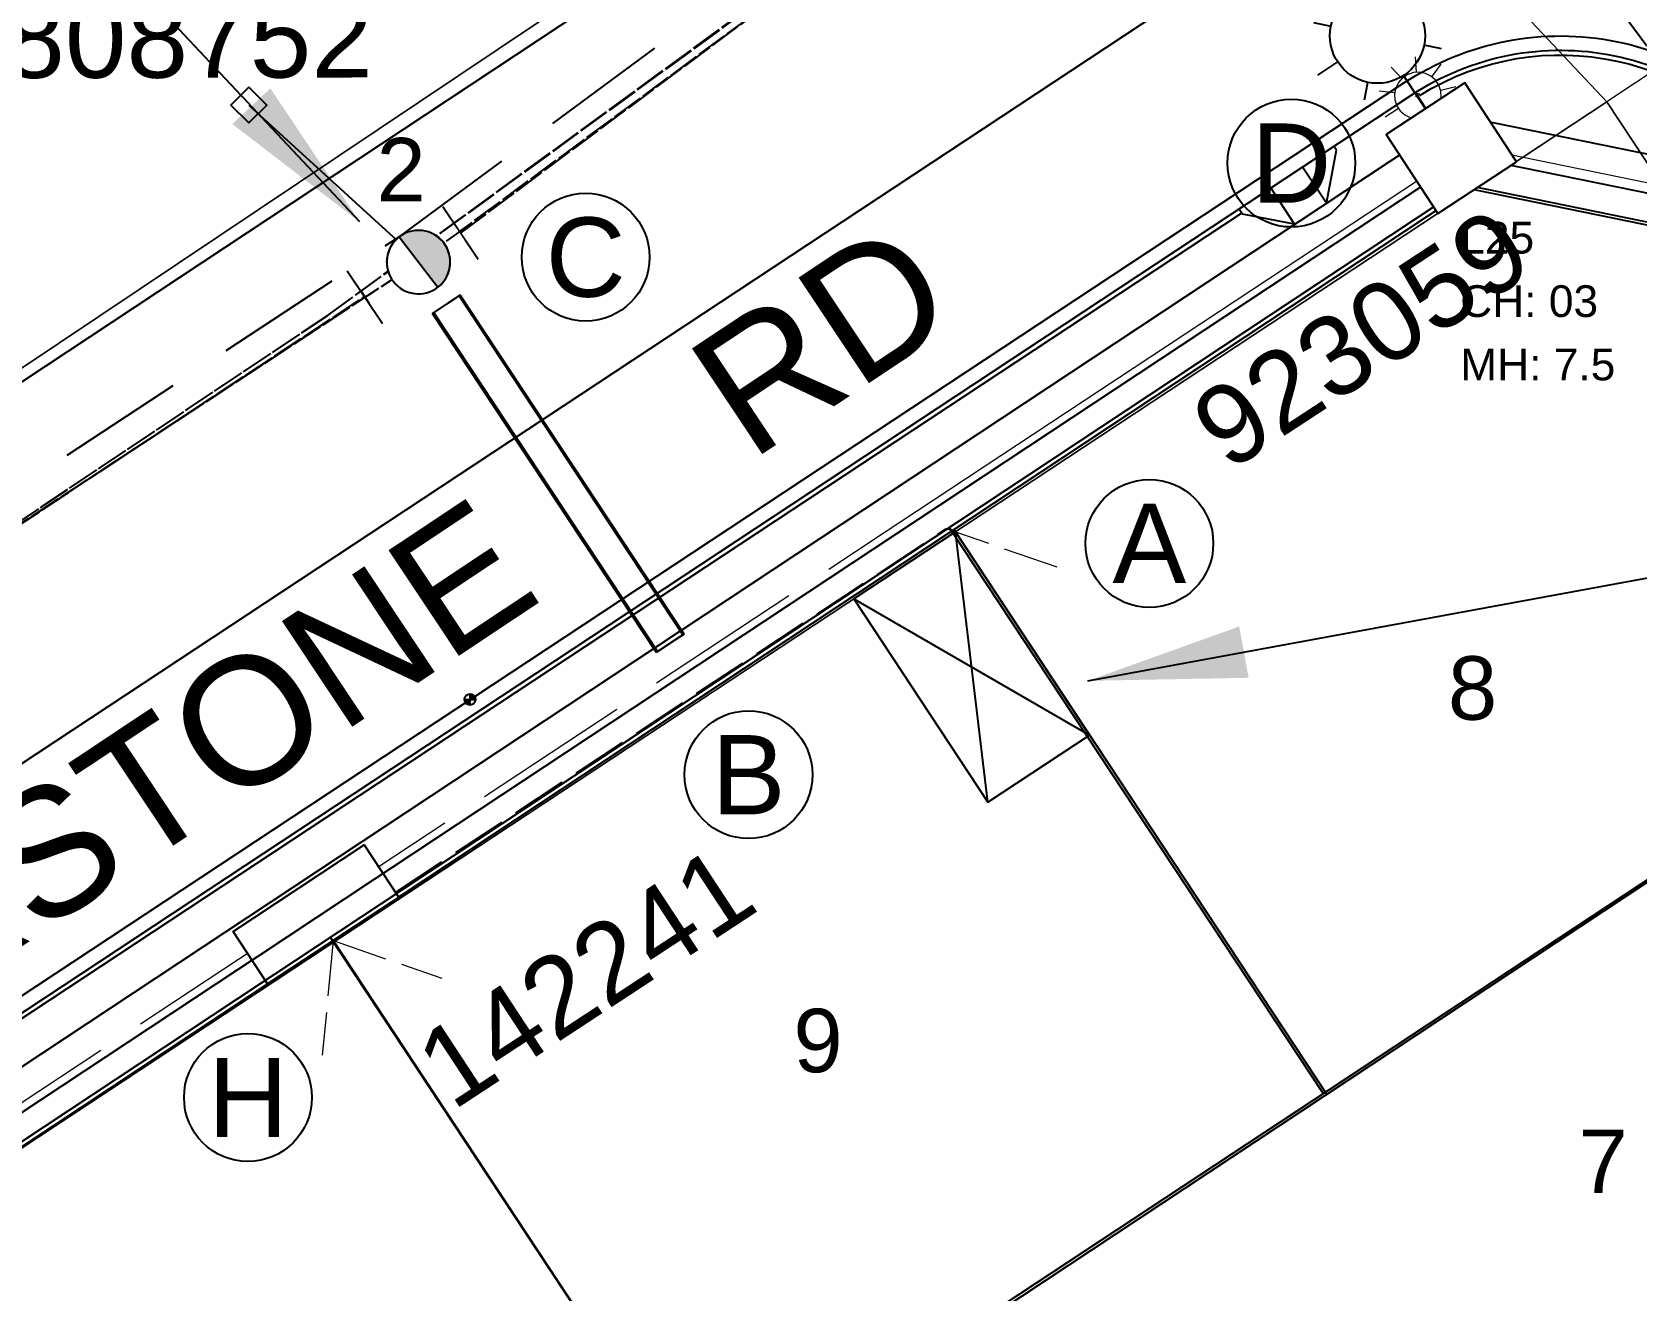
# Model space of a CAD drawing. Header units: metres. Extents: x 302064 to 305578, y 6265466 to 6271990.
# Drawn here: x 302980.8 to 303031.4, y 6271138.4 to 6271178.1 of the extents above; entities that cross this region are included whole.
import ezdxf
from ezdxf.enums import TextEntityAlignment as Align

# ---------------------------------------------------------------- set-up
doc = ezdxf.new("R2010")
doc.units = ezdxf.units.M
for name, pattern in [('Cable Exist OH', [1, 1, 0]), ('Cable New OH', [6, 4, -2]), ('IE Trench LV', [6.5, 5, -1.5]), ('IECLTRLV', [6.5, 5, -1.5])]:
    doc.linetypes.add(name, pattern=pattern)
doc.layers.get('0').update_dxf_attribs({"color": 6})
for name, color, linetype in [('_User Miscellaneous1', 7, 'Continuous'), ('_User Miscellaneous12', 7, 'Continuous'), ('_User_LV_Exist', 7, 'Continuous'), ('BDY', 252, 'Continuous'), ('DEVELOP', 2, 'Continuous'), ('Duct_SP_NEW', 7, 'Continuous'), ('Equip_SP_SL_NEW', 7, 'Continuous'), ('Mains_HV_EXT', 1, 'Continuous'), ('Mains_LV_EXT', 5, 'Continuous'), ('Mains_SL_EXT', 3, 'Continuous'), ('Notes_SP_MISC', 7, 'Continuous'), ('Services_SP_EXT', 7, 'Continuous'), ('Sub_SP_NEW', 7, 'Continuous'), ('SupportsOH_SP_TR_HV_LV_SL_MOD', 3, 'Continuous'), ('SupportsOH_SP_TR_HV_LV_SL_NEW', 7, 'Continuous'), ('SupportsUG_SP_LV_NEW', 7, 'Continuous'), ('SupportsUG_SP_LV_SL_NEW', 7, 'Continuous'), ('XR01255_CC_DES$0$FOOTPATH', 252, 'Continuous'), ('XR01255_CC_DES$0$PRAM_RAMP', 252, 'Continuous'), ('XR01255_CC_DES$0$ROAD_CONTROL', 252, 'Continuous'), ('XR01255_CC_DES$0$ROAD_KERB', 252, 'Continuous'), ('XR01255_CC_DES$0$ROAD_KERB-BACK', 252, 'Continuous'), ('XR01255_CC_DES$0$ROAD_KERB-LIP', 252, 'Continuous'), ('XR01255_CC_LOT_LAYOUT$0$F_LOT', 252, 'Continuous'), ('XR01255_CC_LOT_LAYOUT$0$ST1_BDY', 252, 'Continuous'), ('XR01255_CC_LOT_LAYOUT$0$ST1_BDY_1', 252, 'Continuous'), ('XR01255_CC_LOT_LAYOUT$0$ST1_LOTS', 252, 'Continuous'), ('XR01255_CC_SURVEY$0$SERVICES-ELECTRICTY', 1, 'Continuous')]:
    doc.layers.add(name, color=color, linetype=linetype)
for name, color, linetype, lineweight in [('Cadastre Land Parcels_SP_EXT', 7, 'Continuous', 5), ('Cadastre Roads_SP_EXT', 9, 'Continuous', 5), ('LH-LUM-L25', 1, 'Continuous', 0), ('LH-POL-Poles&Pendants', 1, 'Continuous', 0), ('Trench_SP_NEW', 7, 'IECLTRLV', 20)]:
    doc.layers.add(name, color=color, linetype=linetype, lineweight=lineweight)
doc.styles.add('POLE_LABEL', font='arial.ttf')
doc.styles.add('SL_LABEL', font='arial.ttf')
doc.styles.get("Standard").update_dxf_attribs({"font": 'arial.ttf'})
doc.linetypes.add('IE Trench HV', pattern='A,7,-0.2,["/",Standard,S=3,R=0,X=0.6,Y=-1.4],-2.5', length=9.7)
doc.dimstyles.get("Standard").update_dxf_attribs({"dimtxt": 0.18, "dimasz": 0.18, "dimexe": 0.18, "dimexo": 0.0625, "dimgap": 0.09, "dimtad": 0, "dimtih": 1, "dimtoh": 1, "dimdec": 4, "dimzin": 0, "dimdsep": 46, "dimtxsty": 'Standard', "dimcen": 0.09, "dimadec": 0, "dimazin": 0, "dimtfac": 1, "dimtdec": 4, "dimtofl": 0, "dimtmove": 0, "dimatfit": 3, "dimfxl": 1, "dimtolj": 1, "dimtzin": 0, "dimarcsym": 0})

# ---------------------------------------------------------------- blocks, each defined once
blk = doc.blocks.new('CCP_EXT')
at = {"flags": 9}
for tag, p in [('OWNED_BY', (0, -1)), ('USAGE', (0, -1.2)), ('LEGEND', (0, -1.4)), ('LIFE_SUPPORT', (0, -1.6)), ('STATE', (0, -1.8)), ('NOTES', (0, -2))]:
    blk.add_attdef(tag, text='', height=0.2, dxfattribs=at).set_placement(p, align=Align.MIDDLE_LEFT)
blk.add_wipeout([(0, 0.566), (0.566, 0), (0, -0.566), (-0.566, 0)])
blk.add_lwpolyline([(-0.566, 0), (0, 0.566), (0.566, 0), (0, -0.566), (-0.566, 0)])
at = {"flags": 1}
blk.add_attdef('Z', (0, 0), '', height=0.2, dxfattribs=at)
at = {"flags": 9}
for tag, p in [('CCP_TYPE', (0, 0)), ('OPERATING_VOLTAGE', (0, -0.6)), ('CONSTRUCTED_VOLTAGE', (0, -0.2)), ('NO_PHASES', (0, -0.4)), ('ORIENTATION', (0, -0.8))]:
    blk.add_attdef(tag, text='', height=0.2, dxfattribs=at).set_placement(p, align=Align.MIDDLE_LEFT)
blk = doc.blocks.new('End Shackle_EXT')
at = {"flags": 9}
for tag, p in [('ORIENTATION', (0, -0.8)), ('OWNED_BY', (0, -1)), ('STATE', (0, -1.2)), ('USAGE', (0, -1.4)), ('NOTES', (0, -1.6))]:
    blk.add_attdef(tag, text='', height=0.2, dxfattribs=at).set_placement(p, align=Align.MIDDLE_LEFT)
blk.add_wipeout([(0, 0.253), (1.815, 0.253), (1.815, -0.253), (0, -0.253)])
blk.add_line((1.815, -1), (1.815, 1))
at = {"flags": 1}
blk.add_attdef('Z', (0, 0), '', height=0.2, dxfattribs=at)
at = {"flags": 9}
for tag, p in [('CONNECTOR_TYPE', (0, 0)), ('OPERATING_VOLTAGE', (0, -0.6)), ('CONSTRUCTED_VOLTAGE', (0, -0.2)), ('NO_PHASES', (0, -0.4))]:
    blk.add_attdef(tag, text='', height=0.2, dxfattribs=at).set_placement(p, align=Align.MIDDLE_LEFT)
blk = doc.blocks.new('POLE_EXT')
blk.add_hatch(color=256).paths.add_polyline_path([(-1, 0, 1), (1, 0, 1)])
blk.add_lwpolyline([(-1, 0, 1), (1, 0, 1)], format="xyb", close=True)
for tag, height, flags, p in [('pNumber', 2.5, 8, (-17.84, 2.067)), ('OWNED_BY', 0.2, 9, (1.355, -0.4)), ('PARENT', 0.2, 9, (1.355, -0.6)), ('SPECIAL_USE', 0.2, 9, (1.355, -0.8)), ('STATE', 0.2, 9, (1.355, -1)), ('cLV', 0.2, 9, (1.355, -1.4)), ('hDepth', 0.2, 9, (1.355, -1.6)), ('USAGE', 0.2, 9, (1.355, -1.2)), ('cHV', 0.2, 9, (1.355, -2)), ('hDia', 0.2, 9, (1.355, -1.8)), ('LBRACKET', 0.2, 9, (1.355, -2.2)), ('LExisting', 0.2, 9, (1.355, -2.4)), ('LANTNUMBER', 0.2, 9, (1.355, -2.6)), ('LOther', 0.2, 9, (1.355, -2.8)), ('LRemove', 0.2, 9, (1.355, -3)), ('cLinedev', 0.2, 9, (1.355, -3.4)), ('LEGEND', 0.2, 9, (1.355, -3.2)), ('LOCATION', 0.2, 9, (1.355, -3.6)), ('pExisting', 0.2, 9, (1.355, -3.8)), ('PFNUMBER', 0.2, 9, (1.355, -4)), ('pFooting', 0.2, 9, (1.355, -4.4)), ('pNew', 0.2, 9, (1.355, -4.6)), ('NEWPFNUMBER', 0.2, 9, (1.355, -4.2)), ('pRelocate', 0.2, 9, (1.355, -5)), ('pRemove', 0.2, 9, (1.355, -5.2)), ('pReplace', 0.2, 9, (1.355, -5.4)), ('pStay', 0.2, 9, (1.355, -5.6)), ('cspan', 0.2, 9, (1.355, -6)), ('pType', 0.2, 9, (1.355, -5.8)), ('STREETNAME', 0.2, 9, (1.355, -6.2)), ('SUBURB', 0.2, 9, (1.355, -6.4)), ('NOTES', 0.2, 9, (1.355, -6.6)), ('OPERATED_BY', 0.2, 9, (1.355, -7.014)), ('MAINTAINED_BY', 0.2, 9, (1.355, -6.814))]:
    blk.add_attdef(tag, text='', height=height, dxfattribs=dict(flags=flags)).set_placement(p, align=Align.MIDDLE_LEFT)
at = {"style": 'POLE_LABEL'}
for tag, height, flags, p in [('ASSET_NUM', 2.5, 8, (2, 2)), ('STRUCTURE_PLANT_NUMBER', 0.2, 9, (1.355, 0.028)), ('STREET_CODE', 0.2, 9, (1.355, -0.2))]:
    blk.add_attdef(tag, text='', height=height, dxfattribs=dict(at, flags=flags)).set_placement(p, align=Align.MIDDLE_LEFT)
at = {"flags": 1}
blk.add_attdef('Z', (1.355, -7.328), '', height=0.2, dxfattribs=at)
blk = doc.blocks.new('SUB_PADMOUNT_NEW')
for p, q in [((-3.84, 1.92), (3.84, -1.92)), ((3.84, 1.92), (-3.84, -1.92))]:
    blk.add_line(p, q)
blk.add_lwpolyline([(-3.84, -1.92), (3.84, -1.92), (3.84, 1.92), (-3.84, 1.92)], close=True)
for tag, height, flags, p in [('ASSET_NUM', 2.5, 8, (2, 2)), ('STREET_CODE', 0.2, 9, (1.5, 0)), ('OPERATING_VOLTAGE', 0.2, 9, (1.5, -0.4)), ('ORIENTATION', 0.2, 9, (1.5, -0.6)), ('NO_PHASES', 0.2, 9, (1.5, -0.2)), ('OWNED_BY', 0.2, 9, (1.5, -0.8)), ('OPERATED_BY', 0.2, 9, (1.5, -1)), ('SECONDARY_VOLTAGE', 0.2, 9, (1.5, -1.6)), ('CONSTRUCTED_VOLTAGE', 0.2, 9, (1.5, -1.4)), ('MAINTAINED_BY', 0.2, 9, (1.5, -1.2)), ('STATE', 0.2, 9, (1.5, -1.8)), ('PARENT', 0.2, 9, (1.5, -2)), ('SUBSTATION_TYPE', 0.2, 9, (1.5, -2.2)), ('USAGE', 0.2, 9, (1.5, -2.4)), ('LEGEND', 0.2, 9, (1.5, -2.6)), ('SUBURB', 0.2, 9, (1.5, -2.8)), ('STREETNAME', 0.2, 9, (1.5, -3)), ('Z', 0.2, 1, (1.5, -3.6)), ('LOCATION', 0.2, 9, (1.5, -3.2)), ('NOTES', 0.2, 9, (1.5, -3.4))]:
    blk.add_attdef(tag, text='', height=height, dxfattribs=dict(flags=flags)).set_placement(p, align=Align.MIDDLE_LEFT)
blk = doc.blocks.new('DUCT_INDICATOR')
blk.add_circle((0, 0), 2.015)
blk.add_attdef('CODE', text='', height=1.8).set_placement((0, 0), align=Align.MIDDLE_CENTER)
at = {"flags": 1}
blk.add_attdef('Z', (0, 0), '', height=0.2, dxfattribs=at)
blk = doc.blocks.new('PILLAR_NEW')
for tag, height, flags, p in [('ASSET_NUM', 2.5, 8, (2, 4)), ('STREET_CODE', 0.2, 9, (1.5, 2)), ('OWNED_BY', 0.2, 9, (1.5, 1.8)), ('OPERATED_BY', 0.2, 9, (1.5, 1.6))]:
    blk.add_attdef(tag, text='', height=height, dxfattribs=dict(flags=flags)).set_placement(p, align=Align.MIDDLE_LEFT)
blk.add_wipeout([(-2.475, 0.99), (2.475, 0.99), (2.475, -0.99), (-2.475, -0.99)])
at = {"lineweight": -3}
blk.add_lwpolyline([(-2.475, 0.99), (2.475, 0.99), (2.475, -0.99), (-2.475, -0.99)], close=True, dxfattribs=at)
for tag, flags, p in [('STATE', 9, (1.5, 1.2)), ('SUPPORT_TYPE', 9, (1.5, 1)), ('MAINTAINED_BY', 9, (1.5, 1.4)), ('USAGE', 9, (1.5, 0.8)), ('LEGEND', 9, (1.5, 0.6)), ('SUBURB', 9, (1.5, 0.2)), ('STREETNAME', 9, (1.5, 0)), ('PARENT', 9, (1.5, 0.4)), ('Z', 1, (1.5, -0.6)), ('LOCATION', 9, (1.5, -0.2)), ('NOTES', 9, (1.5, -0.4))]:
    blk.add_attdef(tag, text='', height=0.2, dxfattribs=dict(flags=flags)).set_placement(p, align=Align.MIDDLE_LEFT)
blk = doc.blocks.new('A$C6F1F0823')
at = {"layer": 'BDY'}
for p, q in [((3.882, 91.562, 46.5), (66.677, 133.145, 46.5)), ((3.882, 91.562), (66.677, 133.145)), ((73.723, 131.703), (66.677, 133.145)), ((50.49, 122.425), (62.277, 104.576)), ((82.721, 118.077), (22.306, 78.181)), ((30.979, 109.506), (42.75, 91.681))]:
    blk.add_line(p, q, dxfattribs=at)
blk = doc.blocks.new('A$C07AF69C9')
at = {"layer": 'XR01255_CC_SURVEY$0$SERVICES-ELECTRICTY'}
h = blk.add_hatch(color=256, dxfattribs=at)
h.dxf.hatch_style = 1
h.paths.add_polyline_path([(65.311, 153.106), (65.136, 153.106, 0.414214), (65.311, 152.931)])
h.paths.add_polyline_path([(65.311, 153.281), (65.311, 153.106), (65.486, 153.106, 0.414214)])
h = blk.add_hatch(color=256, dxfattribs=at)
h.dxf.hatch_style = 1
h.paths.add_polyline_path([(67.754, 139.298), (67.579, 139.298, 0.414214), (67.754, 139.123)])
h.paths.add_polyline_path([(67.754, 139.473), (67.754, 139.298), (67.929, 139.298, 0.414214)])
at = {"layer": 'XR01255_CC_DES$0$FOOTPATH'}
for p, q in [((98.921, 157.699), (45.213, 122.145)), ((107.55, 155.937), (98.921, 157.699)), ((99.168, 156.424), (46.29, 121.419)), ((106.822, 154.861), (99.168, 156.424))]:
    blk.add_line(p, q, dxfattribs=at)
at = {"layer": 'XR01255_CC_DES$0$PRAM_RAMP', "color": 8}
for p, q in [((94.744, 154.944), (93.992, 156.085)), ((93.743, 154.284), (92.989, 155.426))]:
    blk.add_line(p, q, dxfattribs=at)
at = {"layer": 'XR01255_CC_DES$0$PRAM_RAMP'}
for points in [[(94.744, 154.944), (95.068, 156.616)], [(95.068, 156.616), (94.985, 156.741)], [(93.743, 154.284), (92.098, 154.598), (91.987, 154.765)]]:
    blk.add_lwpolyline(points, dxfattribs=at)
at = {"layer": 'XR01255_CC_DES$0$ROAD_CONTROL'}
blk.add_lwpolyline([(131.966, 189.031), (-0.002, 101.854)], dxfattribs=at)
at = {"layer": 'XR01255_CC_DES$0$ROAD_KERB'}
blk.add_lwpolyline([(42.737, 112.046, -0.414025), (45.147, 123.819), (97.438, 158.362, -0.414402), (109.219, 155.95), (166.818, 68.634)], format="xyb", dxfattribs=at)
at = {"layer": 'XR01255_CC_DES$0$ROAD_KERB-BACK'}
blk.add_lwpolyline([(97.688, 158.344, -0.407454), (109.093, 155.867)], format="xyb", dxfattribs=at)
blk.add_lwpolyline([(50.687, 127.299), (92.072, 154.637)], dxfattribs=at)
at = {"layer": 'XR01255_CC_DES$0$ROAD_KERB-LIP'}
blk.add_lwpolyline([(42.362, 111.798, -0.414025), (44.899, 124.194), (97.19, 158.737, -0.414402), (109.594, 156.198), (167.193, 68.882)], format="xyb", dxfattribs=at)
at = {"layer": 'XR01255_CC_LOT_LAYOUT$0$F_LOT'}
blk.add_lwpolyline([(88.249, 172.242), (35.992, 137.648)], dxfattribs=at)
at = {"layer": 'XR01255_CC_LOT_LAYOUT$0$ST1_BDY'}
blk.add_line((106.276, 154.054), (99.354, 155.468), dxfattribs=at)
at = {"layer": 'XR01255_CC_LOT_LAYOUT$0$ST1_BDY_1'}
for p, q in [((99.354, 155.468), (63.44, 131.693)), ((63.44, 131.693), (47.097, 120.874))]:
    blk.add_line(p, q, dxfattribs=at)
at = {"layer": 'XR01255_CC_LOT_LAYOUT$0$ST1_LOTS'}
for p, q in [((83.011, 144.648), (94.756, 126.843)), ((115.268, 140.423), (75.186, 113.888)), ((63.44, 131.693), (75.186, 113.888))]:
    blk.add_line(p, q, dxfattribs=at)
at = {"layer": 'XR01255_CC_SURVEY$0$SERVICES-ELECTRICTY'}
for p, q in [((65.311, 152.931), (65.311, 153.281)), ((65.136, 153.106), (65.486, 153.106)), ((67.579, 139.298), (67.929, 139.298)), ((67.754, 139.123), (67.754, 139.473))]:
    blk.add_line(p, q, dxfattribs=at)
for centre in [(65.311, 153.106), (67.754, 139.298)]:
    blk.add_circle(centre, 0.175, dxfattribs=at)
blk.add_blockref('A$C6F1F0823', (32.368, 22.293))
blk = doc.blocks.new('POLE_REPLACE_NEW')
for tag, height, flags, p in [('ASSET_NUM', 2.5, 8, (2, 2)), ('STREET_CODE', 0.2, 9, (1.5, 0)), ('OWNED_BY', 0.2, 9, (1.5, -0.2)), ('SPECIAL_USE', 0.2, 9, (1.5, -0.6)), ('PARENT', 0.2, 9, (1.5, -0.4)), ('STATE', 0.2, 9, (1.5, -0.8)), ('USAGE', 0.2, 9, (1.5, -1)), ('cLV', 0.2, 9, (1.5, -1.2)), ('hDepth', 0.2, 9, (1.5, -1.4)), ('hDia', 0.2, 9, (1.5, -1.6)), ('cHV', 0.2, 9, (1.5, -1.8)), ('LBRACKET', 0.2, 9, (1.5, -2)), ('LExisting', 0.2, 9, (1.5, -2.2)), ('LANTNUMBER', 0.2, 9, (1.5, -2.4)), ('LOther', 0.2, 9, (1.5, -2.6)), ('LRemove', 0.2, 9, (1.5, -2.8)), ('LEGEND', 0.2, 9, (1.5, -3)), ('cLinedev', 0.2, 9, (1.5, -3.2)), ('pExisting', 0.2, 9, (1.5, -3.4)), ('PFNUMBER', 0.2, 9, (1.5, -3.6)), ('pFooting', 0.2, 9, (1.5, -4)), ('NEWPFNUMBER', 0.2, 9, (1.5, -3.8)), ('pNew', 0.2, 9, (1.5, -4.2)), ('pNumber', 0.2, 9, (1.5, -4.4)), ('pRelocate', 0.2, 9, (1.5, -4.6)), ('pRemove', 0.2, 9, (1.5, -4.8)), ('pReplace', 0.2, 9, (1.5, -5)), ('cspan', 0.2, 9, (1.5, -5.6)), ('pStay', 0.2, 9, (1.5, -5.2)), ('pType', 0.2, 9, (1.5, -5.4)), ('SUBURB', 0.2, 9, (1.5, -5.8)), ('STREETNAME', 0.2, 9, (1.5, -6)), ('OPERATED_BY', 0.2, 9, (1.5, -6.6)), ('LOCATION', 0.2, 9, (1.5, -6.2)), ('NOTES', 0.2, 9, (1.5, -6.4)), ('Z', 0.2, 1, (1.5, -7)), ('MAINTAINED_BY', 0.2, 9, (1.5, -6.8))]:
    blk.add_attdef(tag, text='', height=height, dxfattribs=dict(flags=flags)).set_placement(p, align=Align.MIDDLE_LEFT)
at = {"style": 'POLE_LABEL', "flags": 9}
blk.add_attdef('STRUCTURE_PLANT_NUMBER', text='', height=0.2, dxfattribs=at).set_placement((1.5, 0.242), align=Align.MIDDLE_LEFT)
blk.add_wipeout([(0, 1), (-0.125, 0.992), (-0.249, 0.969), (-0.368, 0.93), (-0.482, 0.876), (-0.588, 0.809), (-0.685, 0.729), (-0.771, 0.637), (-0.844, 0.536), (-0.905, 0.426), (-0.951, 0.309), (-0.982, 0.187), (-0.998, 0.063), (-0.998, -0.063), (-0.982, -0.187), (-0.951, -0.309), (-0.905, -0.426), (-0.844, -0.536), (-0.771, -0.637), (-0.685, -0.729), (-0.588, -0.809), (-0.482, -0.876), (-0.368, -0.93), (-0.249, -0.969), (-0.125, -0.992), (0, -1), (0.125, -0.992), (0.249, -0.969), (0.368, -0.93), (0.482, -0.876), (0.588, -0.809), (0.685, -0.729), (0.771, -0.637), (0.844, -0.536), (0.905, -0.426), (0.951, -0.309), (0.982, -0.187), (0.998, -0.063), (0.998, 0.063), (0.982, 0.187), (0.951, 0.309), (0.905, 0.426), (0.844, 0.536), (0.771, 0.637), (0.685, 0.729), (0.588, 0.809), (0.482, 0.876), (0.368, 0.93), (0.249, 0.969), (0.125, 0.992)])
h = blk.add_hatch(color=256)
edge = h.paths.add_edge_path()
edge.add_arc((0, 0), 1, 270, 450)
edge.add_line((0, 1), (0, -1))
blk.add_lwpolyline([(0, 1), (0, -1)])
at = {"lineweight": -3}
blk.add_arc((0, 0), 1, 90, 270, dxfattribs=at)
blk.add_arc((0, 0), 1, 270, 90)
blk = doc.blocks.new('A$C70F866E6')
at = {"layer": 'LH-LUM-L25', "color": 1, "extrusion": (0.048039, -0.072722, 0.996195)}
for p, q in [((0.076141, 0.111083, 0.007556), (0.076112, 0.111572, 0.007593)), ((0.076624, 0.110941, 0.007522), (0.076917, 0.111335, 0.007537)), ((0.075678, 0.110881, 0.007563), (0.07534, 0.111237, 0.007606)), ((0.075702, 0.110904, 0.007564), (0.075573, 0.110759, 0.007559)), ((0.075778, 0.110961, 0.007564), (0.075702, 0.110904, 0.007564)), ((0.075862, 0.111009, 0.007564), (0.075778, 0.110961, 0.007564)), ((0.076045, 0.111071, 0.007559), (0.075862, 0.111009, 0.007564)), ((0.076237, 0.111083, 0.007551), (0.076045, 0.111071, 0.007559)), ((0.076426, 0.111044, 0.007539), (0.076237, 0.111083, 0.007551)), ((0.076597, 0.110959, 0.007525), (0.076426, 0.111044, 0.007539)), ((0.076742, 0.110831, 0.007508), (0.076597, 0.110959, 0.007525)), ((0.076847, 0.110672, 0.007492), (0.076742, 0.110831, 0.007508)), ((0.075451, 0.110431, 0.007541), (0.074964, 0.110486, 0.007569)), ((0.075487, 0.110587, 0.007551), (0.075448, 0.110399, 0.007539)), ((0.075448, 0.110399, 0.007539), (0.07546, 0.110207, 0.007525)), ((0.075573, 0.110759, 0.007559), (0.075487, 0.110587, 0.007551)), ((0.076142, 0.11041, 0.007507), (0.076121, 0.110307, 0.0075)), ((0.076121, 0.110307, 0.0075), (0.076246, 0.110389, 0.0075)), ((0.076225, 0.110286, 0.007493), (0.076142, 0.11041, 0.007507)), ((0.076246, 0.110389, 0.0075), (0.076142, 0.11041, 0.007507)), ((0.076908, 0.110489, 0.007475), (0.076847, 0.110672, 0.007492)), ((0.07688, 0.110109, 0.007449), (0.076919, 0.110297, 0.007461)), ((0.076901, 0.11052, 0.007478), (0.077379, 0.110635, 0.007463)), ((0.076919, 0.110297, 0.007461), (0.076908, 0.110489, 0.007475)), ((0.075568, 0.109941, 0.0075), (0.075157, 0.10967, 0.0075)), ((0.07546, 0.110207, 0.007525), (0.07552, 0.110024, 0.007508)), ((0.07552, 0.110024, 0.007508), (0.075626, 0.109865, 0.007492)), ((0.075626, 0.109865, 0.007492), (0.07577, 0.109737, 0.007475)), ((0.076505, 0.109687, 0.007436), (0.076666, 0.109793, 0.007436)), ((0.076666, 0.109793, 0.007436), (0.076794, 0.109937, 0.007441)), ((0.076794, 0.109937, 0.007441), (0.07688, 0.110109, 0.007449)), ((0.076842, 0.11002, 0.007444), (0.077282, 0.109802, 0.007407)), ((0.07577, 0.109737, 0.007475), (0.075942, 0.109652, 0.007461)), ((0.075972, 0.109642, 0.007459), (0.075832, 0.109172, 0.007431)), ((0.075942, 0.109652, 0.007461), (0.07613, 0.109614, 0.007449)), ((0.07613, 0.109614, 0.007449), (0.076322, 0.109626, 0.007441)), ((0.076322, 0.109626, 0.007441), (0.076505, 0.109687, 0.007436)), ((0.076476, 0.109673, 0.007437), (0.07667, 0.109223, 0.007394))]:
    blk.add_line(p, q, dxfattribs=at)
at = {"layer": 'LH-POL-Poles&Pendants', "color": 1}
blk.add_line((0.077837, 0.107845, 0.0075), (0.076184, 0.110348, 0.0075), dxfattribs=at)
at = {"layer": 'LH-LUM-L25', "color": 1, "char_height": 0.001, "attachment_point": 1}
for s, insert in [('L25', (0.077518, 0.106365, 0.0075)), ('CH: 03', (0.077518, 0.104365, 0.0075)), ('MH: 7.5', (0.077518, 0.102365, 0.0075))]:
    blk.add_mtext(s, dxfattribs=dict(at, insert=insert))
blk = doc.blocks.new('*U84')
for p, q in [((0, 5.718), (0, 6.468)), ((-1.459, 5.676), (-1.061, 5.278)), ((1.458, 5.676), (1.06, 5.278)), ((-2.25, 4.218), (-1.5, 4.218)), ((1.5, 4.218), (2.25, 4.218)), ((-1.459, 2.759), (-1.061, 3.157)), ((1.458, 2.759), (1.06, 3.157)), ((0, 0), (0, 2.721)), ((0, 0), (0, 0))]:
    blk.add_line(p, q)
blk.add_circle((0, 4.218), 1.5)
at = {"style": 'SL_LABEL'}
for tag, height, flags, p in [('ASSET_NUM', 2.5, 8, (2, 2)), ('STREET_CODE', 0.2, 9, (0, -0.2))]:
    blk.add_attdef(tag, text='', height=height, dxfattribs=dict(at, flags=flags)).set_placement(p, align=Align.MIDDLE_LEFT)
for tag, p, flags in [('Z', (0, 0), 1), ('OPERATED_BY', (0, -9.607), 9)]:
    blk.add_attdef(tag, p, '', height=0.2, dxfattribs=dict(flags=flags))
for tag, height, flags, p in [('CONSTRUCTED_VOLTAGE', 0.2, 9, (0, -0.4)), ('CONTROL_TYPE', 0.2, 9, (0, -0.6)), ('LANTERN_PURPOSE', 0.2, 9, (0, -0.8)), ('LANTERN_TYPE', 0.2, 9, (0, -1)), ('OPERATING_VOLTAGE', 0.2, 9, (0, -1.4)), ('ORIENTATION', 0.2, 9, (0, -1.6)), ('NO_PHASES', 0.2, 9, (0, -1.2)), ('OWNED_BY', 0.2, 9, (0, -1.8)), ('STATE', 0.2, 9, (0, -2)), ('LNUMBER', 2.5, 8, (1.2, -2.8)), ('CEXIST', 0.2, 9, (0, -2.4)), ('CNEW', 0.2, 9, (0, -2.6)), ('USAGE', 0.2, 9, (0, -2.2)), ('CNUMBER', 0.2, 9, (0, -2.8)), ('CREMOVE', 0.2, 9, (0, -3)), ('CREPLACE', 0.2, 9, (0, -3.2)), ('LKINGHEIGHT', 0.2, 9, (0, -3.4)), ('LBRACKET', 0.2, 9, (0, -3.6)), ('LBRACKETVOCAB', 0.2, 9, (0, -3.8)), ('LCATEGORY', 0.2, 9, (0, -4)), ('LCHARGE1', 0.2, 9, (0, -4.2)), ('LCHARGE1PERCENT', 0.2, 9, (0, -4.4)), ('LCHARGE2', 0.2, 9, (0, -4.6)), ('LCHARGE2PERCENT', 0.2, 9, (0, -4.8)), ('LCHARGE3', 0.2, 9, (0, -5)), ('LCHARGE3PERCENT', 0.2, 9, (0, -5.2)), ('LEXIST', 0.2, 9, (0, -5.4)), ('LLAMP', 0.2, 9, (0, -5.6)), ('LLAMPVOCAB', 0.2, 9, (0, -5.8)), ('LMAST', 0.2, 9, (0, -6)), ('LMASTVOCAB', 0.2, 9, (0, -6.2)), ('LNEW', 0.2, 9, (0, -6.4)), ('LANTNUMBER', 0.2, 9, (0, -6.6)), ('LOUTREACH', 0.2, 9, (0, -7)), ('LOUTREACHVOCAB', 0.2, 9, (0, -7.2)), ('LRATECODE', 0.2, 9, (0, -7.4)), ('LREMOVE', 0.2, 9, (0, -7.6)), ('LREPLACE', 0.2, 9, (0, -7.8)), ('LTYPE', 0.2, 9, (0, -8)), ('SUBURB', 0.2, 9, (0, -8.6)), ('LTYPEVOCAB', 0.2, 9, (0, -8.2)), ('LEGEND', 0.2, 9, (0, -8.4)), ('STREETNAME', 0.2, 9, (0, -8.8)), ('LOCATION', 0.2, 9, (0, -9)), ('NOTES', 0.2, 9, (0, -9.2)), ('MAINTAINED_BY', 0.2, 9, (0, -9.863))]:
    blk.add_attdef(tag, text='', height=height, dxfattribs=dict(flags=flags)).set_placement(p, align=Align.MIDDLE_LEFT)
blk = doc.blocks.new('COLUMN_NEW')
for tag, height, flags, p in [('ASSET_NUM', 2.5, 8, (2, 2)), ('STREETNAME', 0.2, 9, (1.5, -2)), ('LOCATION', 0.2, 9, (1.5, -2.2)), ('NOTES', 0.2, 9, (1.5, -2.4)), ('LABEL_ALIGNMENT', 0.2, 9, (1.5, -2.6)), ('Z', 0.2, 1, (1.5, -2.8))]:
    blk.add_attdef(tag, text='', height=height, dxfattribs=dict(flags=flags)).set_placement(p, align=Align.MIDDLE_LEFT)
blk.add_wipeout([(-1.485, -1.485), (1.485, -1.485), (1.485, 1.485), (-1.485, 1.485)])
at = {"lineweight": -3}
blk.add_lwpolyline([(-1.485, -1.485), (1.485, -1.485), (1.485, 1.485), (-1.485, 1.485)], close=True, dxfattribs=at)
at = {"style": 'POLE_LABEL', "flags": 9}
blk.add_attdef('STRUCTURE_PLANT_NUMBER', text='', height=0.2, dxfattribs=at).set_placement((1.5, 0.242), align=Align.MIDDLE_LEFT)
at = {"flags": 9}
for tag, p in [('STREET_CODE', (1.5, 0)), ('OWNED_BY', (1.5, -0.4)), ('OPERATED_BY', (1.5, -0.6)), ('COLUMN_TYPE', (1.5, -0.2)), ('STATE', (1.5, -1)), ('MAINTAINED_BY', (1.5, -0.8)), ('USAGE', (1.5, -1.2)), ('LEGEND', (1.5, -1.4)), ('PARENT', (1.5, -1.6)), ('SUBURB', (1.5, -1.8))]:
    blk.add_attdef(tag, text='', height=0.2, dxfattribs=at).set_placement(p, align=Align.MIDDLE_LEFT)

msp = doc.modelspace()

# ---------------------------------------------------------------- linework, layer by layer
at = {"layer": '_User Miscellaneous12'}
for p in [(303001.308, 6271159.058), (303000.507, 6271158.529)]:
    msp.add_line(p, (303000.907, 6271158.794), dxfattribs=at)
at = {"layer": 'Cadastre Land Parcels_SP_EXT', "linetype": 'Continuous'}
for points in [[(302999.267, 6271180.073), (302978.546, 6271204.365), (302970.327, 6271200.994), (302964.832, 6271195.351), (302979.105, 6271166.565), (302999.267, 6271180.073)], [(303090.76, 6271084.541), (303030.427, 6271175.862), (302974.067, 6271138.657), (302963.233, 6271131.505), (303023.65, 6271040.271), (303090.76, 6271084.541)]]:
    msp.add_lwpolyline(points, close=True, dxfattribs=at)
at = {"layer": 'Cadastre Roads_SP_EXT', "linetype": 'Continuous'}
msp.add_lwpolyline([(303104.574, 6271100.392), (303047.262, 6271187.046), (303039.925, 6271182.171), (303030.427, 6271175.862), (303090.76, 6271084.541), (303123.371, 6271035.183), (303151.213, 6270993.041), (303158.626, 6270997.835), (303168.249, 6271004.056), (303140.684, 6271045.758), (303122.59, 6271073.133), (303104.574, 6271100.392)], close=True, dxfattribs=at)
at = {"layer": 'Duct_SP_NEW'}
for p in [(303001.341, 6271159.08), (303000.473, 6271158.507)]:
    msp.add_line(p, (303000.907, 6271158.794), dxfattribs=at)
at = {"layer": 'Mains_LV_EXT', "linetype": 'Cable Exist OH'}
msp.add_lwpolyline([(303021.269, 6271191.698), (303053.519, 6271148.174)], dxfattribs=at)
at = {"layer": 'Trench_SP_NEW', "linetype": 'IE Trench HV', "flags": 128}
msp.add_lwpolyline([(303007.621, 6271162.266), (303026.093, 6271174.472), (303033.837, 6271172.878), (303095.617, 6271079.367)], dxfattribs=at)
at = {"layer": 'Trench_SP_NEW', "linetype": 'IE Trench LV', "flags": 128}
msp.add_lwpolyline([(302962.523, 6271132.449), (303007.621, 6271162.266)], dxfattribs=at)

# ---------------------------------------------------------------- block references
at = {"layer": 'Equip_SP_SL_NEW', "rotation": 33.42758537884881}
msp.add_blockref('*U84', (303025.521, 6271174.431), dxfattribs=at)
at = {"layer": 'Notes_SP_MISC', "lineweight": 25}
ref = msp.add_blockref('DUCT_INDICATOR', (302998.24, 6271170.97), dxfattribs=at)
ref.add_attrib('CODE', 'C', dxfattribs={"layer": '0', "height": 2.5}).set_placement((302998.24, 6271170.97), align=Align.MIDDLE_CENTER)
ref = msp.add_blockref('DUCT_INDICATOR', (303016.008, 6271161.941), dxfattribs=at)
ref.add_attrib('CODE', 'A', dxfattribs={"layer": '0', "height": 2.5}).set_placement((303016.008, 6271161.941), align=Align.MIDDLE_CENTER)
at = {"layer": 'Sub_SP_NEW', "rotation": 123.4113756494599}
msp.add_blockref('SUB_PADMOUNT_NEW', (303010.407, 6271158.045), dxfattribs=at)

# ---------------------------------------------------------------- texts
at = {"layer": '_User Miscellaneous1', "color": 252, "lineweight": 25, "char_height": 2, "width": 14.08147, "attachment_point": 1}
for s, insert in [('\\pi6.3818;8', (303019.036, 6271158.383)), ('\\pi6.3832;9', (302998.404, 6271147.267)), ('\\pi6.3934;7', (303023.142, 6271143.458))]:
    msp.add_mtext(s, dxfattribs=dict(at, insert=insert))

# ---------------------------------------------------------------- leaders
at = {"layer": '_User Miscellaneous1', "lineweight": 25}
msp.add_leader([(303014.07, 6271157.61), (303093.072, 6271172.132)], dimstyle='Standard', override={"dimasz": 5, "dimgap": 0.625, "dimtad": 0}, dxfattribs=at)

# ---------------------------------------------------------------- next in the draw order: block references
at = {"layer": 'Services_SP_EXT'}
msp.add_blockref('CCP_EXT', (302987.625, 6271175.766), dxfattribs=at)

# ---------------------------------------------------------------- next in the draw order: block references
msp.add_blockref('CCP_EXT', (302987.625, 6271175.766), dxfattribs=at)

# ---------------------------------------------------------------- next in the draw order: linework, layer by layer
at = {"layer": 'Cadastre Roads_SP_EXT', "linetype": 'Continuous'}
msp.add_lwpolyline([(303030.427, 6271175.862), (303023.812, 6271182.908), (303015.946, 6271191.285), (302999.267, 6271180.073), (302979.105, 6271166.565), (302962.029, 6271155.13), (302967.653, 6271147.432), (302974.067, 6271138.657), (303030.427, 6271175.862)], close=True, dxfattribs=at)
at = {"layer": 'Services_SP_EXT'}
msp.add_lwpolyline([(302987.625, 6271175.766), (302993.022, 6271170.834)], dxfattribs=at)

# ---------------------------------------------------------------- next in the draw order: leaders
at = {"layer": '_User Miscellaneous1', "lineweight": 25}
msp.add_leader([(302991.118, 6271172.079), (302964.847, 6271200.158)], dimstyle='Standard', override={"dimasz": 5, "dimgap": 0.625, "dimtad": 0}, dxfattribs=at)

# ---------------------------------------------------------------- next in the draw order: block references
at = {"layer": 'Mains_LV_EXT', "rotation": 213.8092349488078}
msp.add_blockref('End Shackle_EXT', (302992.79, 6271170.719), dxfattribs=at)

# ---------------------------------------------------------------- next in the draw order: linework, layer by layer
at = {"layer": 'Duct_SP_NEW'}
for p, q in [((302993.417, 6271169.196), (302993.851, 6271169.483)), ((303000.473, 6271158.507), (302993.417, 6271169.196))]:
    msp.add_line(p, q, dxfattribs=at)
at = {"layer": 'Mains_LV_EXT', "linetype": 'Cable Exist OH'}
msp.add_lwpolyline([(302968.263, 6271154.498), (302991.271, 6271169.726)], dxfattribs=at)

# ---------------------------------------------------------------- next in the draw order: block references
at = {"layer": 'Mains_LV_EXT', "rotation": 33.80923494880782}
msp.add_blockref('End Shackle_EXT', (302992.79, 6271170.719), dxfattribs=at)

# ---------------------------------------------------------------- next in the draw order: linework, layer by layer
at = {"layer": '_User_LV_Exist', "linetype": 'Cable New OH'}
for points in [[(302992.378, 6271171.618), (303020.634, 6271192.513)], [(302961.841, 6271151.546), (302992.423, 6271171.65)]]:
    msp.add_lwpolyline(points, dxfattribs=at)
at = {"layer": '_User_LV_Exist', "linetype": 'Cable Exist OH'}
for points in [[(302992.972, 6271170.814), (303021.228, 6271191.709)], [(302962.391, 6271150.711), (302992.972, 6271170.814)]]:
    msp.add_lwpolyline(points, dxfattribs=at)
at = {"layer": 'Duct_SP_NEW'}
for p, q in [((302994.285, 6271169.769), (302993.851, 6271169.483)), ((303001.341, 6271159.08), (302994.285, 6271169.769))]:
    msp.add_line(p, q, dxfattribs=at)
at = {"layer": 'Mains_HV_EXT', "linetype": 'Cable Exist OH'}
msp.add_lwpolyline([(302925.194, 6271125.689), (302968.286, 6271154.527), (302990.096, 6271169.122), (303021.231, 6271191.785)], dxfattribs=at)
at = {"layer": 'Mains_LV_EXT', "linetype": 'Cable Exist OH'}
msp.add_lwpolyline([(302994.297, 6271171.729), (303021.161, 6271191.728)], dxfattribs=at)
at = {"layer": 'Mains_SL_EXT', "linetype": 'Cable Exist OH'}
msp.add_lwpolyline([(302968.263, 6271154.498), (302990.096, 6271169.122), (303021.264, 6271191.897)], dxfattribs=at)

# ---------------------------------------------------------------- next in the draw order: block references
at = {"layer": 'SupportsOH_SP_TR_HV_LV_SL_MOD'}
ref = msp.add_blockref('POLE_EXT', (302992.972, 6271170.814), dxfattribs=at)
ref.add_attrib('ASSET_NUM', '808752', dxfattribs={"layer": '0', "height": 2.5, "rotation": 0.0726, "style": 'POLE_LABEL'}).set_placement((302991.535, 6271177.885), align=Align.MIDDLE_RIGHT)

# ---------------------------------------------------------------- next in the draw order: texts
at = {"layer": '_User Miscellaneous1', "lineweight": 25, "insert": (302990.095, 6271174.726), "char_height": 2, "width": 4.42822, "attachment_point": 1}
msp.add_mtext('\\pi1.5518;2', dxfattribs=at)

# ---------------------------------------------------------------- next in the draw order: block references
at = {"layer": 'SupportsUG_SP_LV_NEW'}
ref = msp.add_blockref('PILLAR_NEW', (302989.737, 6271150.243), dxfattribs=dict(at, rotation=213.431453720169))
ref.add_attrib('ASSET_NUM', '142241', dxfattribs={"layer": '0', "height": 2.5, "rotation": 33.2773, "flags": 8}).set_placement((302993.355, 6271145.073), align=Align.MIDDLE_LEFT)

# ---------------------------------------------------------------- next in the draw order: linework, layer by layer
at = {"layer": 'Trench_SP_NEW', "ltscale": 0.35, "flags": 128}
for points in [[(302992.235, 6271150.95), (303009.597, 6271162.411), (303013.322, 6271161.121)], [(302990.282, 6271149.417), (302989.938, 6271145.806)], [(302990.282, 6271149.417), (302993.709, 6271148.229)]]:
    msp.add_lwpolyline(points, dxfattribs=at)

# ---------------------------------------------------------------- next in the draw order: block references
at = {"layer": 'DEVELOP'}
msp.add_blockref('A$C07AF69C9', (302926.842, 6271017.724), dxfattribs=at)
at = {"layer": 'Notes_SP_MISC', "lineweight": 25}
ref = msp.add_blockref('DUCT_INDICATOR', (303003.374, 6271154.65), dxfattribs=at)
ref.add_attrib('CODE', 'B', dxfattribs={"layer": '0', "height": 2.5}).set_placement((303003.374, 6271154.65), align=Align.MIDDLE_CENTER)
ref = msp.add_blockref('DUCT_INDICATOR', (302987.596, 6271144.471), dxfattribs=at)
ref.add_attrib('CODE', 'H', dxfattribs={"layer": '0', "height": 2.5}).set_placement((302987.596, 6271144.471), align=Align.MIDDLE_CENTER)

# ---------------------------------------------------------------- next in the draw order: texts
at = {"layer": '_User Miscellaneous1', "lineweight": 25}
msp.add_text('RIVERSTONE     RD', height=4, rotation=33.6331, dxfattribs=at).set_placement((302966.721, 6271140.089))

# ---------------------------------------------------------------- next in the draw order: block references
at = {"layer": 'SupportsOH_SP_TR_HV_LV_SL_NEW', "rotation": 37.58444458267455}
msp.add_blockref('POLE_REPLACE_NEW', (302992.972, 6271170.814), dxfattribs=at)

# ---------------------------------------------------------------- next in the draw order: linework, layer by layer
at = {"layer": '_User Miscellaneous12'}
for p, q in [((302994.252, 6271169.747), (302993.851, 6271169.483)), ((302994.252, 6271169.747), (303001.308, 6271159.058)), ((302993.451, 6271169.218), (302993.851, 6271169.483)), ((302993.451, 6271169.218), (303000.507, 6271158.529))]:
    msp.add_line(p, q, dxfattribs=at)

# ---------------------------------------------------------------- next in the draw order: block references
at = {"layer": 'Defpoints', "xscale": 1000, "yscale": 1000, "zscale": 1000}
msp.add_blockref('A$C70F866E6', (302948.287, 6271065.718), dxfattribs=at)

# ---------------------------------------------------------------- next in the draw order: block references
at = {"layer": 'SupportsUG_SP_LV_SL_NEW'}
ref = msp.add_blockref('COLUMN_NEW', (303025.524, 6271174.405), dxfattribs=dict(at, rotation=33.20696366753503))
ref.add_attrib('ASSET_NUM', '923059', dxfattribs={"layer": '0', "height": 2.5, "rotation": 33.2482, "flags": 8}).set_placement((303017.81, 6271165.22), align=Align.MIDDLE_LEFT)

# ---------------------------------------------------------------- next in the draw order: block references
at = {"layer": 'Notes_SP_MISC', "lineweight": 25}
ref = msp.add_blockref('DUCT_INDICATOR', (303020.484, 6271173.935), dxfattribs=at)
ref.add_attrib('CODE', 'D', dxfattribs={"layer": '0', "height": 2.5}).set_placement((303020.484, 6271173.935), align=Align.MIDDLE_CENTER)

doc.saveas('drawing.dxf')
